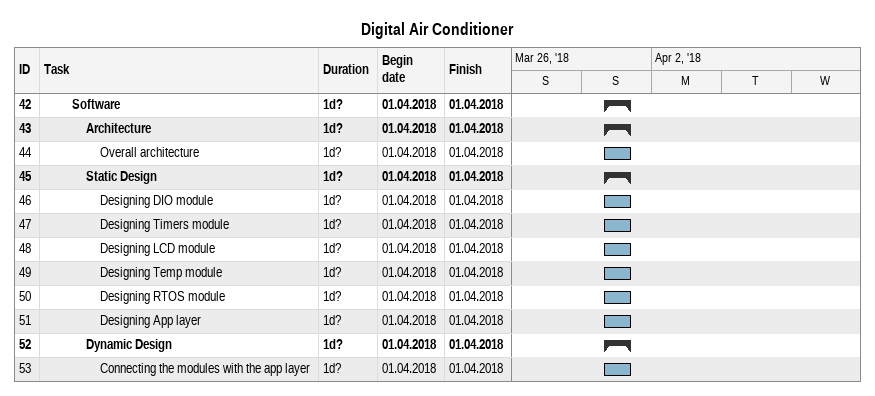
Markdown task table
Digital Air Conditioner

| ID | Level | Task | Duration | Start | Finish |
|---|---|---|---|---|---|
| 42 | 3 | **Software** | 1d? | 2018-04-01 | 2018-04-01 |
| 43 | 4 | **Architecture** | 1d? | 2018-04-01 | 2018-04-01 |
| 44 | 5 | Overall architecture | 1d? | 2018-04-01 | 2018-04-01 |
| 45 | 4 | **Static Design** | 1d? | 2018-04-01 | 2018-04-01 |
| 46 | 5 | Designing DIO module | 1d? | 2018-04-01 | 2018-04-01 |
| 47 | 5 | Designing Timers module | 1d? | 2018-04-01 | 2018-04-01 |
| 48 | 5 | Designing LCD module | 1d? | 2018-04-01 | 2018-04-01 |
| 49 | 5 | Designing Temp module | 1d? | 2018-04-01 | 2018-04-01 |
| 50 | 5 | Designing RTOS module | 1d? | 2018-04-01 | 2018-04-01 |
| 51 | 5 | Designing App layer | 1d? | 2018-04-01 | 2018-04-01 |
| 52 | 4 | **Dynamic Design** | 1d? | 2018-04-01 | 2018-04-01 |
| 53 | 5 | Connecting the modules with the app layer | 1d? | 2018-04-01 | 2018-04-01 |
